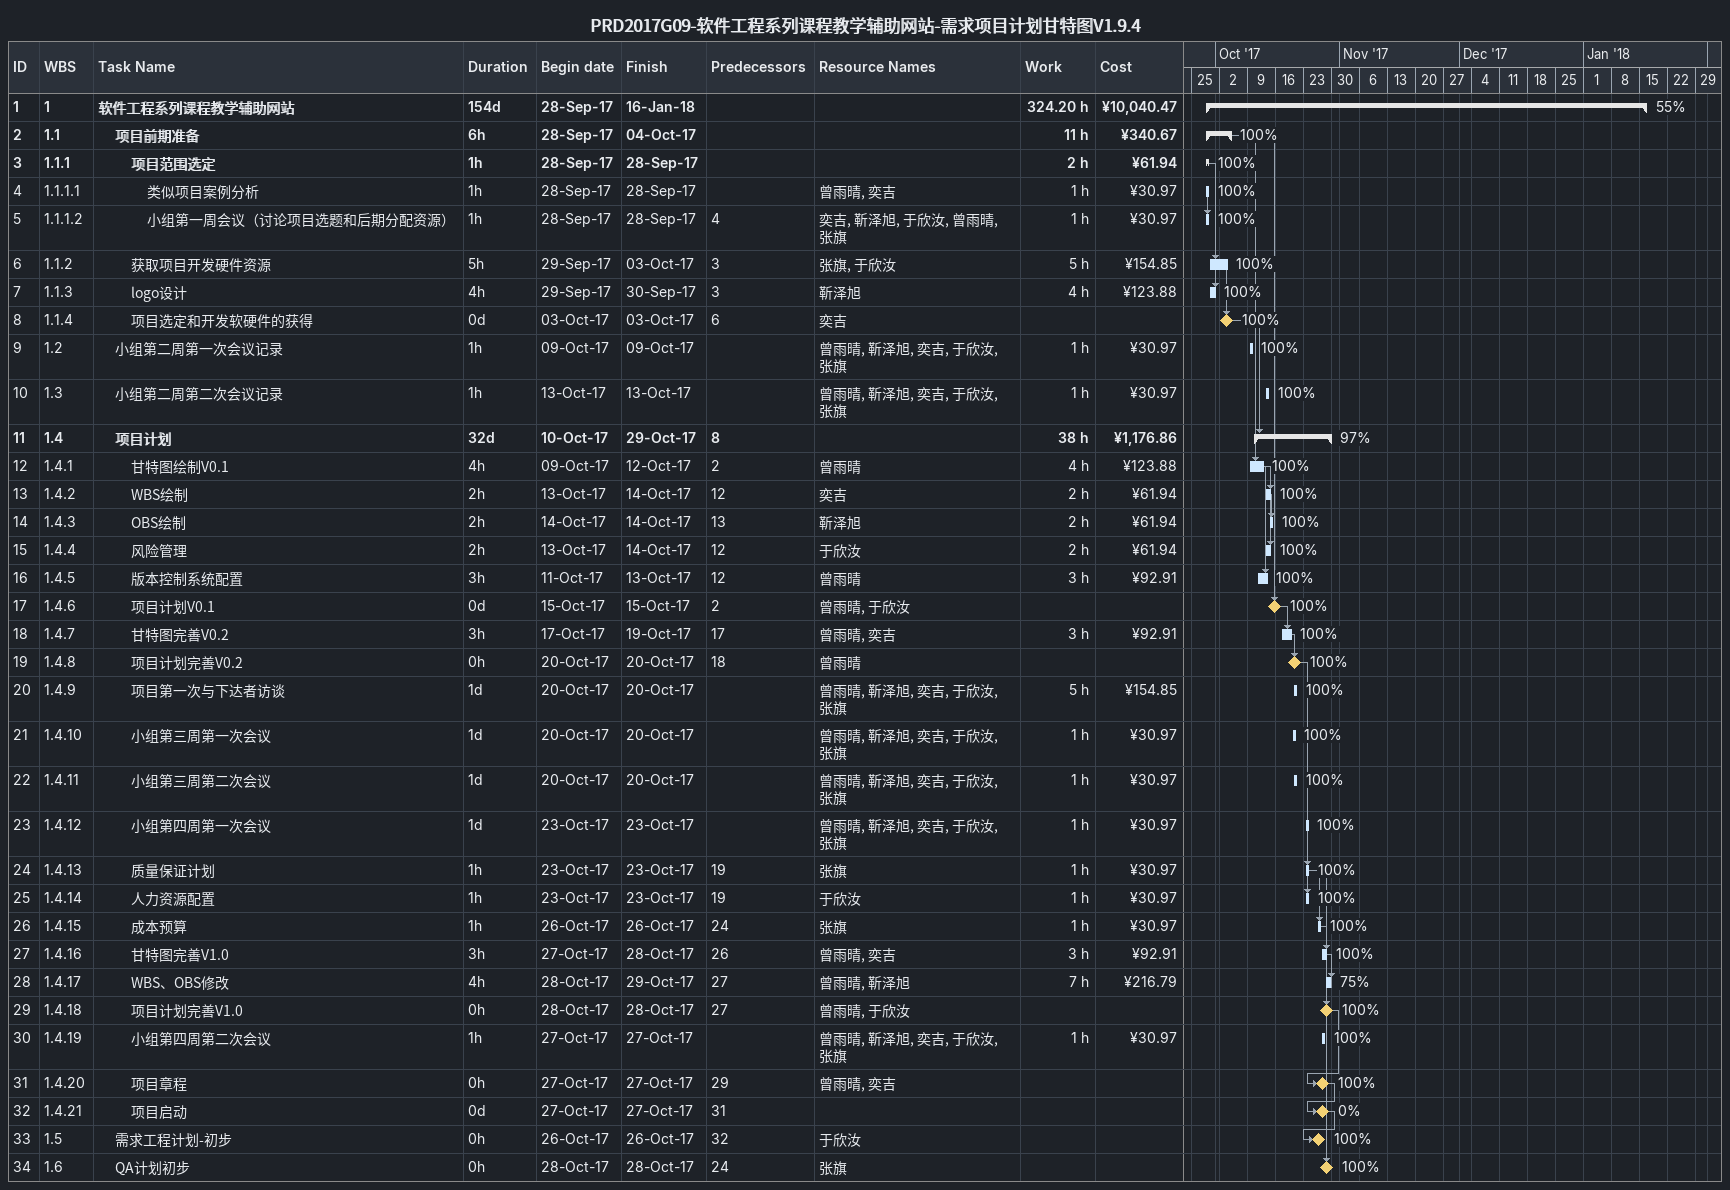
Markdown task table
PRD2017G09-软件工程系列课程教学辅助网站-需求项目计划甘特图V1.9.4

| ID | WBS | Task | Duration | Start | Finish | Predecessors | Resources | % complete | Work (h) | Cost (¥) |
|---|---|---|---|---|---|---|---|---|---|---|
| 1 | 1 | **软件工程系列课程教学辅助网站** | 154d | 2017-09-28 | 2018-01-16 |  |  | 55 | 324.20 | 10040.47 |
| 2 | 1.1 | **项目前期准备** | 6h | 2017-09-28 | 2017-10-04 |  |  | 100 | 11 | 340.67 |
| 3 | 1.1.1 | **项目范围选定** | 1h | 2017-09-28 | 2017-09-28 |  |  | 100 | 2 | 61.94 |
| 4 | 1.1.1.1 | 类似项目案例分析 | 1h | 2017-09-28 | 2017-09-28 |  | 曾雨晴, 奕吉 | 100 | 1 | 30.97 |
| 5 | 1.1.1.2 | 小组第一周会议（讨论项目选题和后期分配资源） | 1h | 2017-09-28 | 2017-09-28 | 4 | 奕吉, 靳泽旭, 于欣汝, 曾雨晴, 张旗 | 100 | 1 | 30.97 |
| 6 | 1.1.2 | 获取项目开发硬件资源 | 5h | 2017-09-29 | 2017-10-03 | 3 | 张旗, 于欣汝 | 100 | 5 | 154.85 |
| 7 | 1.1.3 | logo设计 | 4h | 2017-09-29 | 2017-09-30 | 3 | 靳泽旭 | 100 | 4 | 123.88 |
| 8 | 1.1.4 | 项目选定和开发软硬件的获得 | 0d | 2017-10-03 | 2017-10-03 | 6 | 奕吉 | 100 |  |  |
| 9 | 1.2 | 小组第二周第一次会议记录 | 1h | 2017-10-09 | 2017-10-09 |  | 曾雨晴, 靳泽旭, 奕吉, 于欣汝, 张旗 | 100 | 1 | 30.97 |
| 10 | 1.3 | 小组第二周第二次会议记录 | 1h | 2017-10-13 | 2017-10-13 |  | 曾雨晴, 靳泽旭, 奕吉, 于欣汝, 张旗 | 100 | 1 | 30.97 |
| 11 | 1.4 | **项目计划** | 32d | 2017-10-10 | 2017-10-29 | 8 |  | 97 | 38 | 1176.86 |
| 12 | 1.4.1 | 甘特图绘制V0.1 | 4h | 2017-10-09 | 2017-10-12 | 2 | 曾雨晴 | 100 | 4 | 123.88 |
| 13 | 1.4.2 | WBS绘制 | 2h | 2017-10-13 | 2017-10-14 | 12 | 奕吉 | 100 | 2 | 61.94 |
| 14 | 1.4.3 | OBS绘制 | 2h | 2017-10-14 | 2017-10-14 | 13 | 靳泽旭 | 100 | 2 | 61.94 |
| 15 | 1.4.4 | 风险管理 | 2h | 2017-10-13 | 2017-10-14 | 12 | 于欣汝 | 100 | 2 | 61.94 |
| 16 | 1.4.5 | 版本控制系统配置 | 3h | 2017-10-11 | 2017-10-13 | 12 | 曾雨晴 | 100 | 3 | 92.91 |
| 17 | 1.4.6 | 项目计划V0.1 | 0d | 2017-10-15 | 2017-10-15 | 2 | 曾雨晴, 于欣汝 | 100 |  |  |
| 18 | 1.4.7 | 甘特图完善V0.2 | 3h | 2017-10-17 | 2017-10-19 | 17 | 曾雨晴, 奕吉 | 100 | 3 | 92.91 |
| 19 | 1.4.8 | 项目计划完善V0.2 | 0h | 2017-10-20 | 2017-10-20 | 18 | 曾雨晴 | 100 |  |  |
| 20 | 1.4.9 | 项目第一次与下达者访谈 | 1d | 2017-10-20 | 2017-10-20 |  | 曾雨晴, 靳泽旭, 奕吉, 于欣汝, 张旗 | 100 | 5 | 154.85 |
| 21 | 1.4.10 | 小组第三周第一次会议 | 1d | 2017-10-20 | 2017-10-20 |  | 曾雨晴, 靳泽旭, 奕吉, 于欣汝, 张旗 | 100 | 1 | 30.97 |
| 22 | 1.4.11 | 小组第三周第二次会议 | 1d | 2017-10-20 | 2017-10-20 |  | 曾雨晴, 靳泽旭, 奕吉, 于欣汝, 张旗 | 100 | 1 | 30.97 |
| 23 | 1.4.12 | 小组第四周第一次会议 | 1d | 2017-10-23 | 2017-10-23 |  | 曾雨晴, 靳泽旭, 奕吉, 于欣汝, 张旗 | 100 | 1 | 30.97 |
| 24 | 1.4.13 | 质量保证计划 | 1h | 2017-10-23 | 2017-10-23 | 19 | 张旗 | 100 | 1 | 30.97 |
| 25 | 1.4.14 | 人力资源配置 | 1h | 2017-10-23 | 2017-10-23 | 19 | 于欣汝 | 100 | 1 | 30.97 |
| 26 | 1.4.15 | 成本预算 | 1h | 2017-10-26 | 2017-10-26 | 24 | 张旗 | 100 | 1 | 30.97 |
| 27 | 1.4.16 | 甘特图完善V1.0 | 3h | 2017-10-27 | 2017-10-28 | 26 | 曾雨晴, 奕吉 | 100 | 3 | 92.91 |
| 28 | 1.4.17 | WBS、OBS修改 | 4h | 2017-10-28 | 2017-10-29 | 27 | 曾雨晴, 靳泽旭 | 75 | 7 | 216.79 |
| 29 | 1.4.18 | 项目计划完善V1.0 | 0h | 2017-10-28 | 2017-10-28 | 27 | 曾雨晴, 于欣汝 | 100 |  |  |
| 30 | 1.4.19 | 小组第四周第二次会议 | 1h | 2017-10-27 | 2017-10-27 |  | 曾雨晴, 靳泽旭, 奕吉, 于欣汝, 张旗 | 100 | 1 | 30.97 |
| 31 | 1.4.20 | 项目章程 | 0h | 2017-10-27 | 2017-10-27 | 29 | 曾雨晴, 奕吉 | 100 |  |  |
| 32 | 1.4.21 | 项目启动 | 0d | 2017-10-27 | 2017-10-27 | 31 |  | 0 |  |  |
| 33 | 1.5 | 需求工程计划-初步 | 0h | 2017-10-26 | 2017-10-26 | 32 | 于欣汝 | 100 |  |  |
| 34 | 1.6 | QA计划初步 | 0h | 2017-10-28 | 2017-10-28 | 24 | 张旗 | 100 |  |  |
